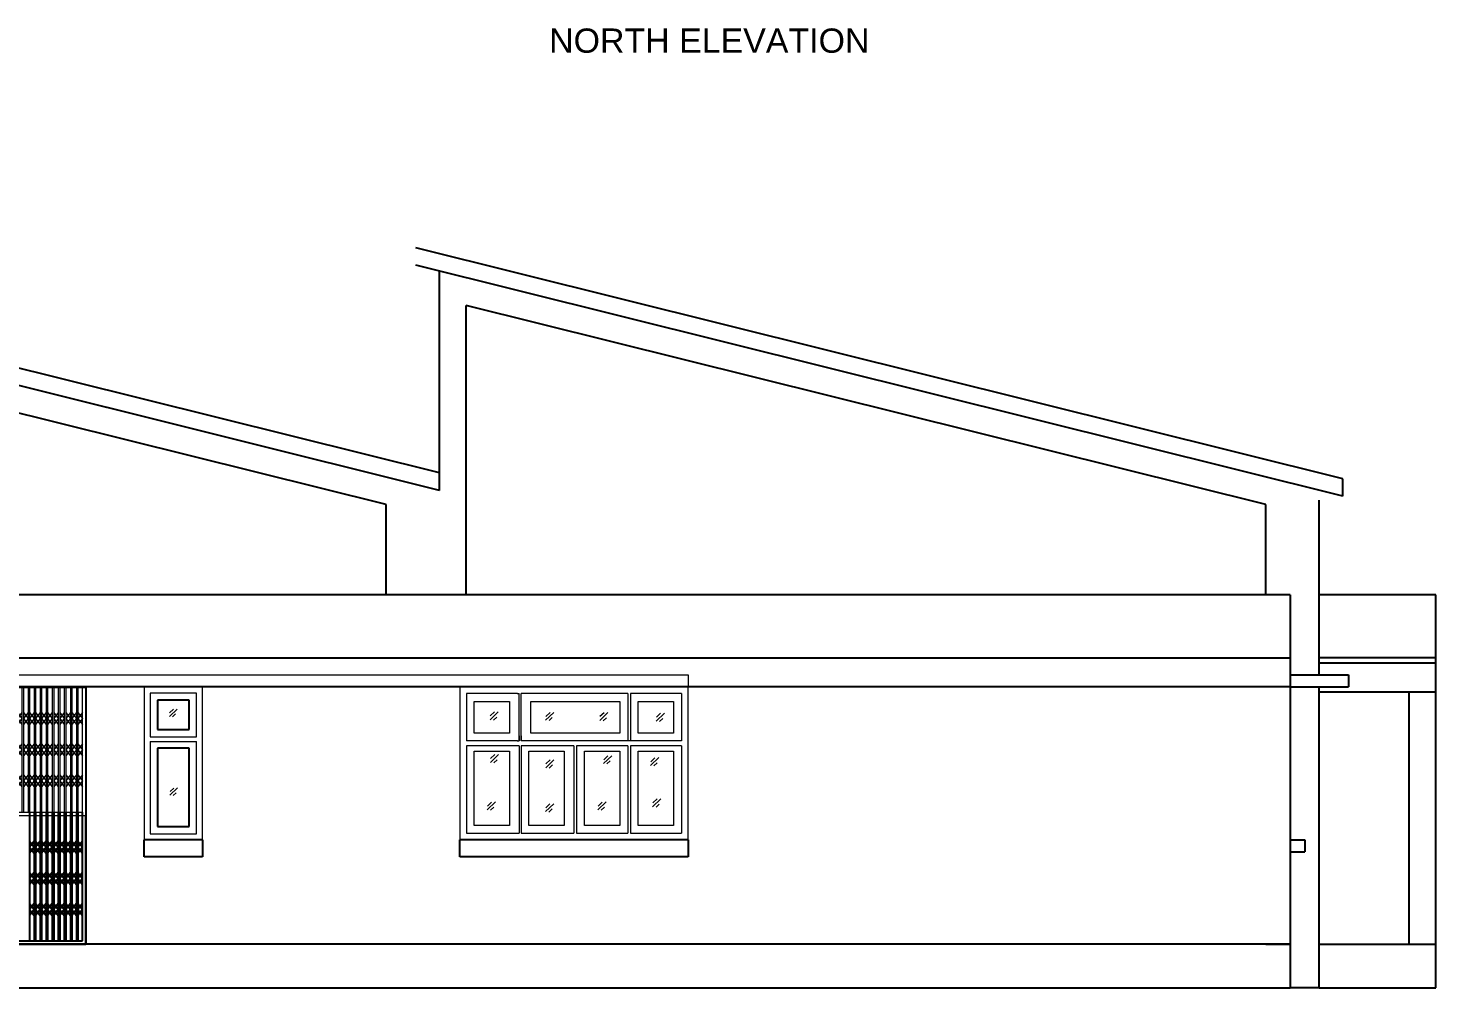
# Model space of a CAD drawing. Header units: inches. Extents: x -6800 to 96653, y -25814 to 17379.
# Drawn here: x 21200 to 21779, y -12148 to -11752 of the extents above; entities that cross this region are included whole.
import ezdxf

# ---------------------------------------------------------------- set-up
doc = ezdxf.new("R2010")
doc.units = ezdxf.units.IN
doc.header["$MEASUREMENT"] = 0
for name, color, linetype, lineweight in [('chajja elev', 4, 'Continuous', 20), ('Door', 20, 'Continuous', 20), ('furniture', 44, 'Continuous', 15), ('NETMANH', 26, 'Continuous', 15)]:
    doc.layers.add(name, color=color, linetype=linetype, lineweight=lineweight)
doc.styles.get("Standard").update_dxf_attribs({"font": 'arial.ttf'})

# ---------------------------------------------------------------- blocks, each defined once
blk = doc.blocks.new('md-cuasat2200x3000')
for p, q in [((0, 2200), (3000, 2200)), ((0, 0), (0, 2200)), ((3000, 2200), (3000, 0)), ((60, 2140), (2940, 2140)), ((60, 0), (60, 2140)), ((139, 0), (139, 2140)), ((164, 0), (164, 2140)), ((242, 0), (242, 2140)), ((267, 0), (267, 2140)), ((346, 0), (346, 2140)), ((371, 0), (371, 2140)), ((450, 0), (450, 2140)), ((475, 0), (475, 2140)), ((553, 0), (553, 2140)), ((578, 0), (578, 2140)), ((657, 0), (657, 2140)), ((682, 0), (682, 2140)), ((761, 0), (761, 2140)), ((786, 0), (786, 2140)), ((864, 0), (864, 2140)), ((889, 0), (889, 2140)), ((968, 0), (968, 2140)), ((993, 0), (993, 2140)), ((1072, 0), (1072, 2140)), ((1097, 0), (1097, 2140)), ((1175, 0), (1175, 2140)), ((1200, 0), (1200, 2140)), ((1279, 0), (1279, 2140)), ((1304, 0), (1304, 2140)), ((1382, 0), (1382, 2140)), ((1408, 0), (1408, 2140)), ((1408, 0), (1408, 2140)), ((1488, 0), (1488, 2140)), ((1500, 0), (1500, 2140)), ((1512, 0), (1512, 2140)), ((1592, 0), (1592, 2140)), ((1618, 0), (1618, 2140)), ((1696, 0), (1696, 2140)), ((1721, 0), (1721, 2140)), ((1800, 0), (1800, 2140)), ((1825, 0), (1825, 2140)), ((1903, 0), (1903, 2140)), ((1928, 0), (1928, 2140)), ((2007, 0), (2007, 2140)), ((2032, 0), (2032, 2140)), ((2111, 0), (2111, 2140)), ((2136, 0), (2136, 2140)), ((2214, 0), (2214, 2140)), ((2239, 0), (2239, 2140)), ((2318, 0), (2318, 2140)), ((2343, 0), (2343, 2140)), ((2422, 0), (2422, 2140)), ((2447, 0), (2447, 2140)), ((2525, 0), (2525, 2140)), ((2550, 0), (2550, 2140)), ((2629, 0), (2629, 2140)), ((2654, 0), (2654, 2140)), ((2733, 0), (2733, 2140)), ((2758, 0), (2758, 2140)), ((2836, 0), (2836, 2140)), ((2861, 0), (2861, 2140)), ((2940, 2140), (2940, 0)), ((0, 0), (3000, 0)), ((3000, 0), (0, 0)), ((2940, 0), (60, 0))]:
    blk.add_line(p, q)
at = {"layer": 'NETMANH'}
for p, q in [((139, 1605), (60, 1709)), ((60, 1605), (139, 1709)), ((242, 1605), (164, 1709)), ((164, 1605), (242, 1709)), ((346, 1605), (267, 1709)), ((267, 1605), (346, 1709)), ((450, 1605), (371, 1709)), ((371, 1605), (450, 1709)), ((553, 1605), (475, 1709)), ((475, 1605), (553, 1709)), ((657, 1605), (578, 1709)), ((578, 1605), (657, 1709)), ((761, 1605), (682, 1709)), ((682, 1605), (761, 1709)), ((864, 1605), (786, 1709)), ((786, 1605), (864, 1709)), ((968, 1605), (889, 1709)), ((889, 1605), (968, 1709)), ((1072, 1605), (993, 1709)), ((993, 1605), (1072, 1709)), ((1175, 1605), (1097, 1709)), ((1097, 1605), (1175, 1709)), ((1279, 1605), (1200, 1709)), ((1200, 1605), (1279, 1709)), ((1382, 1605), (1304, 1709)), ((1304, 1605), (1382, 1709)), ((1618, 1605), (1696, 1709)), ((1696, 1605), (1618, 1709)), ((1721, 1605), (1800, 1709)), ((1800, 1605), (1721, 1709)), ((1825, 1605), (1903, 1709)), ((1903, 1605), (1825, 1709)), ((1928, 1605), (2007, 1709)), ((2007, 1605), (1928, 1709)), ((2032, 1605), (2111, 1709)), ((2111, 1605), (2032, 1709)), ((2136, 1605), (2214, 1709)), ((2214, 1605), (2136, 1709)), ((2239, 1605), (2318, 1709)), ((2318, 1605), (2239, 1709)), ((2343, 1605), (2422, 1709)), ((2422, 1605), (2343, 1709)), ((2447, 1605), (2525, 1709)), ((2525, 1605), (2447, 1709)), ((2550, 1605), (2629, 1709)), ((2629, 1605), (2550, 1709)), ((2654, 1605), (2733, 1709)), ((2733, 1605), (2654, 1709)), ((2758, 1605), (2836, 1709)), ((2836, 1605), (2758, 1709)), ((2861, 1605), (2940, 1709)), ((2940, 1605), (2861, 1709)), ((139, 1501), (60, 1605)), ((60, 1501), (139, 1605)), ((242, 1501), (164, 1605)), ((164, 1501), (242, 1605)), ((346, 1501), (267, 1605)), ((267, 1501), (346, 1605)), ((450, 1501), (371, 1605)), ((371, 1501), (450, 1605)), ((553, 1501), (475, 1605)), ((475, 1501), (553, 1605)), ((657, 1501), (578, 1605)), ((578, 1501), (657, 1605)), ((761, 1501), (682, 1605)), ((682, 1501), (761, 1605)), ((864, 1501), (786, 1605)), ((786, 1501), (864, 1605)), ((968, 1501), (889, 1605)), ((889, 1501), (968, 1605)), ((1072, 1501), (993, 1605)), ((993, 1501), (1072, 1605)), ((1175, 1501), (1097, 1605)), ((1097, 1501), (1175, 1605)), ((1279, 1501), (1200, 1605)), ((1200, 1501), (1279, 1605)), ((1382, 1501), (1304, 1605)), ((1304, 1501), (1382, 1605)), ((1408, 1631), (1408, 1579)), ((1488, 1631), (1408, 1631)), ((1408, 1579), (1488, 1579)), ((1488, 1579), (1488, 1631)), ((1512, 1631), (1592, 1631)), ((1512, 1579), (1512, 1631)), ((1592, 1579), (1512, 1579)), ((1592, 1631), (1592, 1579)), ((1618, 1501), (1696, 1605)), ((1696, 1501), (1618, 1605)), ((1721, 1501), (1800, 1605)), ((1800, 1501), (1721, 1605)), ((1825, 1501), (1903, 1605)), ((1903, 1501), (1825, 1605)), ((1928, 1501), (2007, 1605)), ((2007, 1501), (1928, 1605)), ((2032, 1501), (2111, 1605)), ((2111, 1501), (2032, 1605)), ((2136, 1501), (2214, 1605)), ((2214, 1501), (2136, 1605)), ((2239, 1501), (2318, 1605)), ((2318, 1501), (2239, 1605)), ((2343, 1501), (2422, 1605)), ((2422, 1501), (2343, 1605)), ((2447, 1501), (2525, 1605)), ((2525, 1501), (2447, 1605)), ((2550, 1501), (2629, 1605)), ((2629, 1501), (2550, 1605)), ((2654, 1501), (2733, 1605)), ((2733, 1501), (2654, 1605)), ((2758, 1501), (2836, 1605)), ((2836, 1501), (2758, 1605)), ((2861, 1501), (2940, 1605)), ((2940, 1501), (2861, 1605)), ((139, 1070), (60, 1174)), ((60, 1070), (139, 1174)), ((139, 966), (60, 1070)), ((60, 966), (139, 1070)), ((242, 1070), (164, 1174)), ((164, 1070), (242, 1174)), ((242, 966), (164, 1070)), ((164, 966), (242, 1070)), ((346, 1070), (267, 1174)), ((267, 1070), (346, 1174)), ((346, 966), (267, 1070)), ((267, 966), (346, 1070)), ((450, 1070), (371, 1174)), ((371, 1070), (450, 1174)), ((450, 966), (371, 1070)), ((371, 966), (450, 1070)), ((553, 1070), (475, 1174)), ((475, 1070), (553, 1174)), ((553, 966), (475, 1070)), ((475, 966), (553, 1070)), ((657, 1070), (578, 1174)), ((578, 1070), (657, 1174)), ((657, 966), (578, 1070)), ((578, 966), (657, 1070)), ((761, 1070), (682, 1174)), ((682, 1070), (761, 1174)), ((761, 966), (682, 1070)), ((682, 966), (761, 1070)), ((864, 1070), (786, 1174)), ((786, 1070), (864, 1174)), ((864, 966), (786, 1070)), ((786, 966), (864, 1070)), ((968, 1070), (889, 1174)), ((889, 1070), (968, 1174)), ((968, 966), (889, 1070)), ((889, 966), (968, 1070)), ((1072, 1070), (993, 1174)), ((993, 1070), (1072, 1174)), ((1072, 966), (993, 1070)), ((993, 966), (1072, 1070)), ((1175, 1070), (1097, 1174)), ((1097, 1070), (1175, 1174)), ((1175, 966), (1097, 1070)), ((1097, 966), (1175, 1070)), ((1279, 1070), (1200, 1174)), ((1200, 1070), (1279, 1174)), ((1279, 966), (1200, 1070)), ((1200, 966), (1279, 1070)), ((1382, 1070), (1304, 1174)), ((1304, 1070), (1382, 1174)), ((1382, 966), (1304, 1070)), ((1304, 966), (1382, 1070)), ((1408, 1096), (1408, 1044)), ((1488, 1096), (1408, 1096)), ((1408, 1044), (1488, 1044)), ((1488, 1044), (1488, 1096)), ((1512, 1096), (1592, 1096)), ((1512, 1044), (1512, 1096)), ((1592, 1044), (1512, 1044)), ((1592, 1096), (1592, 1044)), ((1618, 1070), (1696, 1174)), ((1696, 1070), (1618, 1174)), ((1618, 966), (1696, 1070)), ((1696, 966), (1618, 1070)), ((1721, 1070), (1800, 1174)), ((1800, 1070), (1721, 1174)), ((1721, 966), (1800, 1070)), ((1800, 966), (1721, 1070)), ((1825, 1070), (1903, 1174)), ((1903, 1070), (1825, 1174)), ((1825, 966), (1903, 1070)), ((1903, 966), (1825, 1070)), ((1928, 1070), (2007, 1174)), ((2007, 1070), (1928, 1174)), ((1928, 966), (2007, 1070)), ((2007, 966), (1928, 1070)), ((2032, 1070), (2111, 1174)), ((2111, 1070), (2032, 1174)), ((2032, 966), (2111, 1070)), ((2111, 966), (2032, 1070)), ((2136, 1070), (2214, 1174)), ((2214, 1070), (2136, 1174)), ((2136, 966), (2214, 1070)), ((2214, 966), (2136, 1070)), ((2239, 1070), (2318, 1174)), ((2318, 1070), (2239, 1174)), ((2239, 966), (2318, 1070)), ((2318, 966), (2239, 1070)), ((2343, 1070), (2422, 1174)), ((2422, 1070), (2343, 1174)), ((2343, 966), (2422, 1070)), ((2422, 966), (2343, 1070)), ((2447, 1070), (2525, 1174)), ((2525, 1070), (2447, 1174)), ((2447, 966), (2525, 1070)), ((2525, 966), (2447, 1070)), ((2550, 1070), (2629, 1174)), ((2629, 1070), (2550, 1174)), ((2550, 966), (2629, 1070)), ((2629, 966), (2550, 1070)), ((2654, 1070), (2733, 1174)), ((2733, 1070), (2654, 1174)), ((2654, 966), (2733, 1070)), ((2733, 966), (2654, 1070)), ((2758, 1070), (2836, 1174)), ((2836, 1070), (2758, 1174)), ((2758, 966), (2836, 1070)), ((2836, 966), (2758, 1070)), ((2861, 1070), (2940, 1174)), ((2940, 1070), (2861, 1174)), ((2861, 966), (2940, 1070)), ((2940, 966), (2861, 1070)), ((139, 535), (60, 639)), ((60, 535), (139, 639)), ((139, 431), (60, 535)), ((60, 431), (139, 535)), ((242, 535), (164, 639)), ((164, 535), (242, 639)), ((242, 431), (164, 535)), ((164, 431), (242, 535)), ((346, 535), (267, 639)), ((267, 535), (346, 639)), ((346, 431), (267, 535)), ((267, 431), (346, 535)), ((450, 535), (371, 639)), ((371, 535), (450, 639)), ((450, 431), (371, 535)), ((371, 431), (450, 535)), ((553, 535), (475, 639)), ((475, 535), (553, 639)), ((553, 431), (475, 535)), ((475, 431), (553, 535)), ((657, 535), (578, 639)), ((578, 535), (657, 639)), ((657, 431), (578, 535)), ((578, 431), (657, 535)), ((761, 535), (682, 639)), ((682, 535), (761, 639)), ((761, 431), (682, 535)), ((682, 431), (761, 535)), ((864, 535), (786, 639)), ((786, 535), (864, 639)), ((864, 431), (786, 535)), ((786, 431), (864, 535)), ((968, 535), (889, 639)), ((889, 535), (968, 639)), ((968, 431), (889, 535)), ((889, 431), (968, 535)), ((1072, 535), (993, 639)), ((993, 535), (1072, 639)), ((1072, 431), (993, 535)), ((993, 431), (1072, 535)), ((1175, 535), (1097, 639)), ((1097, 535), (1175, 639)), ((1175, 431), (1097, 535)), ((1097, 431), (1175, 535)), ((1279, 535), (1200, 639)), ((1200, 535), (1279, 639)), ((1279, 431), (1200, 535)), ((1200, 431), (1279, 535)), ((1382, 535), (1304, 639)), ((1304, 535), (1382, 639)), ((1382, 431), (1304, 535)), ((1304, 431), (1382, 535)), ((1408, 561), (1408, 509)), ((1488, 561), (1408, 561)), ((1408, 509), (1488, 509)), ((1488, 509), (1488, 561)), ((1512, 561), (1592, 561)), ((1512, 509), (1512, 561)), ((1592, 509), (1512, 509)), ((1592, 561), (1592, 509)), ((1618, 535), (1696, 639)), ((1696, 535), (1618, 639)), ((1618, 431), (1696, 535)), ((1696, 431), (1618, 535)), ((1721, 535), (1800, 639)), ((1800, 535), (1721, 639)), ((1721, 431), (1800, 535)), ((1800, 431), (1721, 535)), ((1825, 535), (1903, 639)), ((1903, 535), (1825, 639)), ((1825, 431), (1903, 535)), ((1903, 431), (1825, 535)), ((1928, 535), (2007, 639)), ((2007, 535), (1928, 639)), ((1928, 431), (2007, 535)), ((2007, 431), (1928, 535)), ((2032, 535), (2111, 639)), ((2111, 535), (2032, 639)), ((2032, 431), (2111, 535)), ((2111, 431), (2032, 535)), ((2136, 535), (2214, 639)), ((2214, 535), (2136, 639)), ((2136, 431), (2214, 535)), ((2214, 431), (2136, 535)), ((2239, 535), (2318, 639)), ((2318, 535), (2239, 639)), ((2239, 431), (2318, 535)), ((2318, 431), (2239, 535)), ((2343, 535), (2422, 639)), ((2422, 535), (2343, 639)), ((2343, 431), (2422, 535)), ((2422, 431), (2343, 535)), ((2447, 535), (2525, 639)), ((2525, 535), (2447, 639)), ((2447, 431), (2525, 535)), ((2525, 431), (2447, 535)), ((2550, 535), (2629, 639)), ((2629, 535), (2550, 639)), ((2550, 431), (2629, 535)), ((2629, 431), (2550, 535)), ((2654, 535), (2733, 639)), ((2733, 535), (2654, 639)), ((2654, 431), (2733, 535)), ((2733, 431), (2654, 535)), ((2758, 535), (2836, 639)), ((2836, 535), (2758, 639)), ((2758, 431), (2836, 535)), ((2836, 431), (2758, 535)), ((2861, 535), (2940, 639)), ((2940, 535), (2861, 639)), ((2861, 431), (2940, 535)), ((2940, 431), (2861, 535))]:
    blk.add_line(p, q, dxfattribs=at)

msp = doc.modelspace()

# ---------------------------------------------------------------- linework, layer by layer
at = {"lineweight": 25, "transparency": 33554623}
for p, q in [((21369.08, -11935.51), (20996.97, -11842.73)), ((21741.11, -11937.93), (21359.3, -11842.73)), ((21369.08, -11942.72), (20996.97, -11849.95)), ((21741.11, -11945.14), (21359.3, -11849.95)), ((21369.08, -11942.72), (21369.08, -11852.38)), ((21347.08, -11948.58), (21017.74, -11866.46)), ((21380.08, -11985.72), (21380.08, -11866.46)), ((21709.41, -11948.58), (21380.08, -11866.46)), ((21741.11, -11945.14), (21741.11, -11937.93)), ((21347.08, -11985.72), (21347.08, -11948.58)), ((21709.41, -11985.72), (21709.41, -11948.58)), ((21731.41, -12018.72), (21731.41, -11946.72)), ((21731.41, -12147.72), (21731.41, -12023.72))]:
    msp.add_line(p, q, dxfattribs=at)
at = {"lineweight": 25}
for p, q in [((21719.41, -11985.72), (20644.41, -11985.72)), ((21719.41, -11985.72), (21719.41, -12129.72)), ((20644.41, -12011.72), (21719.41, -12011.72)), ((20644.41, -12011.72), (21719.41, -12011.72)), ((21719.41, -12023.72), (20644.41, -12023.72)), ((21271.41, -12093.72), (21247.41, -12093.72)), ((21271.41, -12093.72), (21247.41, -12093.72)), ((21471.41, -12093.72), (21377.41, -12093.72)), ((21719.41, -12129.72), (20666.41, -12129.72)), ((21719.41, -12129.72), (21719.41, -12147.72)), ((20644.41, -12147.72), (21719.41, -12147.72)), ((21731.41, -12147.72), (21719.41, -12147.72))]:
    msp.add_line(p, q, dxfattribs=at)
at = {"lineweight": 25, "transparency": 33554559}
for p, q in [((21779.41, -11985.72), (21731.41, -11985.72)), ((21779.41, -12011.72), (21779.41, -11985.72)), ((21779.41, -12011.72), (21731.41, -12011.72)), ((21779.41, -12025.72), (21779.41, -12011.72)), ((21731.41, -12013.72), (21779.41, -12013.72)), ((21731.41, -12025.72), (21779.41, -12025.72)), ((21768.41, -12129.72), (21768.41, -12025.72)), ((21779.41, -12129.72), (21779.41, -12025.72)), ((21731.41, -12129.72), (21779.41, -12129.72)), ((21779.41, -12147.72), (21779.41, -12129.72)), ((21731.41, -12147.72), (21779.41, -12147.72))]:
    msp.add_line(p, q, dxfattribs=at)
at = {"lineweight": 25, "transparency": 33554661}
for p, q in [((21719.41, -12018.72), (21743.41, -12018.72)), ((21743.41, -12018.72), (21743.41, -12023.72)), ((21719.41, -12023.72), (21743.41, -12023.72)), ((21719.41, -12086.72), (21725.41, -12086.72)), ((21725.41, -12086.72), (21725.41, -12091.72)), ((21719.41, -12091.72), (21725.41, -12091.72))]:
    msp.add_line(p, q, dxfattribs=at)
at = {"lineweight": 25, "transparency": 33554687}
for p, q in [((21265.91, -12029.22), (21252.91, -12029.22)), ((21252.91, -12029.22), (21252.91, -12041.22)), ((21265.91, -12041.22), (21265.91, -12029.22)), ((21252.91, -12041.22), (21265.91, -12041.22)), ((21265.91, -12048.93), (21252.91, -12048.93)), ((21252.91, -12048.93), (21252.91, -12081.22)), ((21265.91, -12081.22), (21265.91, -12048.93)), ((21252.91, -12081.22), (21265.91, -12081.22)), ((21247.41, -12093.72), (21247.41, -12086.72)), ((21271.41, -12086.72), (21247.41, -12086.72)), ((21271.41, -12086.72), (21271.41, -12093.72)), ((21377.41, -12093.72), (21377.41, -12086.72)), ((21471.41, -12086.72), (21377.41, -12086.72)), ((21471.41, -12086.72), (21471.41, -12093.72))]:
    msp.add_line(p, q, dxfattribs=at)
at = {"lineweight": 25, "transparency": 33554648}
msp.add_line((21709.41, -12129.72), (21719.41, -12129.72), dxfattribs=at)
at = {"layer": 'chajja elev'}
for p, q in [((20904.62, -12018.72), (21471.41, -12018.72)), ((21471.41, -12018.72), (21471.41, -12023.72)), ((21471.41, -12023.72), (20904.62, -12023.72))]:
    msp.add_line(p, q, dxfattribs=at)
at = {"layer": 'Door', "lineweight": 25, "extrusion": (-2.49876e-18, -1.22439e-16, -1)}
for p, q in [((21200.18, -12075.28), (21200.18, -12128.28)), ((21202.07, -12075.28), (21202.07, -12128.28)), ((21202.67, -12075.28), (21202.67, -12128.28)), ((21204.56, -12075.28), (21204.56, -12128.28)), ((21205.16, -12075.28), (21205.16, -12128.28)), ((21207.04, -12075.28), (21207.04, -12128.28)), ((21207.64, -12075.28), (21207.64, -12128.28)), ((21209.53, -12075.28), (21209.53, -12128.28)), ((21210.13, -12075.28), (21210.13, -12128.28)), ((21212.02, -12075.28), (21212.02, -12128.28)), ((21212.62, -12075.28), (21212.62, -12128.28)), ((21214.51, -12075.28), (21214.51, -12128.28)), ((21215.11, -12075.28), (21215.11, -12128.28)), ((21217, -12075.28), (21217, -12128.28)), ((21217.6, -12075.28), (21217.6, -12128.28)), ((21219.48, -12075.28), (21219.48, -12128.28)), ((21220.08, -12075.28), (21220.08, -12128.28)), ((21221.97, -12128.28), (21221.97, -12075.28)), ((21223.41, -12129.72), (21223.41, -12076.92)), ((21200.18, -12087.28), (21202.07, -12089.76)), ((21202.07, -12087.28), (21200.18, -12089.76)), ((21202.67, -12087.28), (21204.56, -12089.76)), ((21204.56, -12087.28), (21202.67, -12089.76)), ((21205.16, -12087.28), (21207.04, -12089.76)), ((21207.04, -12087.28), (21205.16, -12089.76)), ((21207.64, -12087.28), (21209.53, -12089.76)), ((21209.53, -12087.28), (21207.64, -12089.76)), ((21210.13, -12087.28), (21212.02, -12089.76)), ((21212.02, -12087.28), (21210.13, -12089.76)), ((21212.62, -12087.28), (21214.51, -12089.76)), ((21214.51, -12087.28), (21212.62, -12089.76)), ((21215.11, -12087.28), (21217, -12089.76)), ((21217, -12087.28), (21215.11, -12089.76)), ((21217.6, -12087.28), (21219.48, -12089.76)), ((21219.48, -12087.28), (21217.6, -12089.76)), ((21220.08, -12087.28), (21221.97, -12089.76)), ((21221.97, -12087.28), (21220.08, -12089.76)), ((21200.18, -12089.76), (21202.07, -12092.25)), ((21202.07, -12089.76), (21200.18, -12092.25)), ((21202.67, -12089.76), (21204.56, -12092.25)), ((21204.56, -12089.76), (21202.67, -12092.25)), ((21205.16, -12089.76), (21207.04, -12092.25)), ((21207.04, -12089.76), (21205.16, -12092.25)), ((21207.64, -12089.76), (21209.53, -12092.25)), ((21209.53, -12089.76), (21207.64, -12092.25)), ((21210.13, -12089.76), (21212.02, -12092.25)), ((21212.02, -12089.76), (21210.13, -12092.25)), ((21212.62, -12089.76), (21214.51, -12092.25)), ((21214.51, -12089.76), (21212.62, -12092.25)), ((21215.11, -12089.76), (21217, -12092.25)), ((21217, -12089.76), (21215.11, -12092.25)), ((21217.6, -12089.76), (21219.48, -12092.25)), ((21219.48, -12089.76), (21217.6, -12092.25)), ((21220.08, -12089.76), (21221.97, -12092.25)), ((21221.97, -12089.76), (21220.08, -12092.25)), ((21200.18, -12100.12), (21202.07, -12102.6)), ((21202.07, -12100.12), (21200.18, -12102.6)), ((21202.67, -12100.12), (21204.56, -12102.6)), ((21204.56, -12100.12), (21202.67, -12102.6)), ((21205.16, -12100.12), (21207.04, -12102.6)), ((21207.04, -12100.12), (21205.16, -12102.6)), ((21207.64, -12100.12), (21209.53, -12102.6)), ((21209.53, -12100.12), (21207.64, -12102.6)), ((21210.13, -12100.12), (21212.02, -12102.6)), ((21212.02, -12100.12), (21210.13, -12102.6)), ((21212.62, -12100.12), (21214.51, -12102.6)), ((21214.51, -12100.12), (21212.62, -12102.6)), ((21215.11, -12100.12), (21217, -12102.6)), ((21217, -12100.12), (21215.11, -12102.6)), ((21217.6, -12100.12), (21219.48, -12102.6)), ((21219.48, -12100.12), (21217.6, -12102.6)), ((21220.08, -12100.12), (21221.97, -12102.6)), ((21221.97, -12100.12), (21220.08, -12102.6)), ((21200.18, -12102.6), (21202.07, -12105.09)), ((21202.07, -12102.6), (21200.18, -12105.09)), ((21202.67, -12102.6), (21204.56, -12105.09)), ((21204.56, -12102.6), (21202.67, -12105.09)), ((21205.16, -12102.6), (21207.04, -12105.09)), ((21207.04, -12102.6), (21205.16, -12105.09)), ((21207.64, -12102.6), (21209.53, -12105.09)), ((21209.53, -12102.6), (21207.64, -12105.09)), ((21210.13, -12102.6), (21212.02, -12105.09)), ((21212.02, -12102.6), (21210.13, -12105.09)), ((21212.62, -12102.6), (21214.51, -12105.09)), ((21214.51, -12102.6), (21212.62, -12105.09)), ((21215.11, -12102.6), (21217, -12105.09)), ((21217, -12102.6), (21215.11, -12105.09)), ((21217.6, -12102.6), (21219.48, -12105.09)), ((21219.48, -12102.6), (21217.6, -12105.09)), ((21220.08, -12102.6), (21221.97, -12105.09)), ((21221.97, -12102.6), (21220.08, -12105.09)), ((21200.18, -12112.96), (21202.07, -12115.44)), ((21202.07, -12112.96), (21200.18, -12115.44)), ((21200.18, -12115.44), (21202.07, -12117.93)), ((21202.07, -12115.44), (21200.18, -12117.93)), ((21202.67, -12112.96), (21204.56, -12115.44)), ((21204.56, -12112.96), (21202.67, -12115.44)), ((21202.67, -12115.44), (21204.56, -12117.93)), ((21204.56, -12115.44), (21202.67, -12117.93)), ((21205.16, -12112.96), (21207.04, -12115.44)), ((21207.04, -12112.96), (21205.16, -12115.44)), ((21205.16, -12115.44), (21207.04, -12117.93)), ((21207.04, -12115.44), (21205.16, -12117.93)), ((21207.64, -12112.96), (21209.53, -12115.44)), ((21209.53, -12112.96), (21207.64, -12115.44)), ((21207.64, -12115.44), (21209.53, -12117.93)), ((21209.53, -12115.44), (21207.64, -12117.93)), ((21210.13, -12112.96), (21212.02, -12115.44)), ((21212.02, -12112.96), (21210.13, -12115.44)), ((21210.13, -12115.44), (21212.02, -12117.93)), ((21212.02, -12115.44), (21210.13, -12117.93)), ((21212.62, -12112.96), (21214.51, -12115.44)), ((21214.51, -12112.96), (21212.62, -12115.44)), ((21212.62, -12115.44), (21214.51, -12117.93)), ((21214.51, -12115.44), (21212.62, -12117.93)), ((21215.11, -12112.96), (21217, -12115.44)), ((21217, -12112.96), (21215.11, -12115.44)), ((21215.11, -12115.44), (21217, -12117.93)), ((21217, -12115.44), (21215.11, -12117.93)), ((21217.6, -12112.96), (21219.48, -12115.44)), ((21219.48, -12112.96), (21217.6, -12115.44)), ((21217.6, -12115.44), (21219.48, -12117.93)), ((21219.48, -12115.44), (21217.6, -12117.93)), ((21220.08, -12112.96), (21221.97, -12115.44)), ((21221.97, -12112.96), (21220.08, -12115.44)), ((21220.08, -12115.44), (21221.97, -12117.93)), ((21221.97, -12115.44), (21220.08, -12117.93)), ((21152.85, -12128.28), (21221.97, -12128.28)), ((21151.41, -12129.72), (21223.41, -12129.72))]:
    msp.add_line(p, q, dxfattribs=at)
at = {"layer": 'Door', "lineweight": 25}
msp.add_lwpolyline([(21151.41, -12023.72), (21223.41, -12023.72), (21223.41, -12129.72), (21151.41, -12129.72)], close=True, dxfattribs=at)
at = {"layer": 'furniture', "transparency": 33554687}
for p, q in [((21271.41, -12023.72), (21247.41, -12023.72)), ((21247.41, -12023.72), (21247.41, -12086.72)), ((21271.41, -12023.72), (21247.41, -12023.72)), ((21271.41, -12086.72), (21271.41, -12023.72)), ((21377.41, -12023.72), (21377.41, -12086.72)), ((21471.41, -12023.72), (21377.41, -12023.72)), ((21471.41, -12086.72), (21471.41, -12023.72)), ((21268.91, -12026.22), (21249.91, -12026.22)), ((21249.91, -12026.22), (21249.91, -12044.22)), ((21268.91, -12044.22), (21268.91, -12026.22)), ((21401.18, -12026.44), (21380.12, -12026.44)), ((21380.12, -12026.44), (21380.12, -12045.98)), ((21383.38, -12029.69), (21397.93, -12029.69)), ((21383.38, -12042.72), (21383.38, -12029.69)), ((21397.93, -12029.69), (21397.93, -12042.72)), ((21401.07, -12026.44), (21401.8, -12026.44)), ((21401.8, -12045.98), (21401.8, -12026.44)), ((21402.62, -12045.98), (21402.62, -12026.44)), ((21403.35, -12026.44), (21402.62, -12026.44)), ((21423.33, -12026.44), (21403.35, -12026.44)), ((21446.55, -12026.44), (21403.35, -12026.44)), ((21406.61, -12029.69), (21443.3, -12029.69)), ((21406.61, -12042.72), (21406.61, -12029.69)), ((21445.47, -12026.44), (21425.5, -12026.44)), ((21446.55, -12026.44), (21425.5, -12026.44)), ((21443.3, -12029.69), (21443.3, -12042.72)), ((21446.55, -12026.44), (21446.55, -12045.98)), ((21467.61, -12026.44), (21447.64, -12026.44)), ((21447.64, -12026.44), (21447.64, -12045.98)), ((21468.7, -12026.44), (21447.64, -12026.44)), ((21447.64, -12026.44), (21447.64, -12045.98)), ((21450.9, -12029.69), (21465.44, -12029.69)), ((21450.9, -12042.72), (21450.9, -12029.69)), ((21465.44, -12029.69), (21465.44, -12042.72)), ((21468.7, -12026.44), (21468.7, -12045.98)), ((21260.93, -12032.84), (21257.79, -12035.85)), ((21259.46, -12032.87), (21257.88, -12034.37)), ((21260.33, -12034.8), (21259.1, -12035.98)), ((21393.27, -12033.99), (21389.86, -12037.25)), ((21391.67, -12034.02), (21389.96, -12035.65)), ((21392.62, -12036.11), (21391.28, -12037.39)), ((21416.16, -12034.19), (21412.75, -12037.46)), ((21414.56, -12034.23), (21412.85, -12035.86)), ((21415.51, -12036.32), (21414.17, -12037.6)), ((21438.43, -12034.29), (21435.02, -12037.55)), ((21436.83, -12034.32), (21435.12, -12035.95)), ((21437.78, -12036.41), (21436.44, -12037.69)), ((21461.7, -12034.53), (21458.29, -12037.79)), ((21460.1, -12034.56), (21458.39, -12036.19)), ((21461.04, -12036.65), (21459.7, -12037.93)), ((21249.91, -12044.22), (21268.91, -12044.22)), ((21249.91, -12046.22), (21249.91, -12084.22)), ((21249.91, -12046.22), (21268.91, -12046.22)), ((21268.91, -12084.22), (21268.91, -12046.22)), ((21380.12, -12043.85), (21380.12, -12045.98)), ((21401.18, -12045.98), (21380.12, -12045.98)), ((21401.8, -12047.98), (21380.12, -12047.98)), ((21380.12, -12047.98), (21380.12, -12084.01)), ((21397.93, -12042.72), (21383.38, -12042.72)), ((21401.07, -12045.98), (21401.8, -12045.98)), ((21401.8, -12043.85), (21401.8, -12045.98)), ((21401.8, -12047.98), (21401.8, -12084.01)), ((21402.62, -12043.85), (21402.62, -12045.98)), ((21403.35, -12045.98), (21402.62, -12045.98)), ((21402.62, -12047.98), (21402.62, -12084.01)), ((21424.41, -12047.98), (21402.62, -12047.98)), ((21423.33, -12045.98), (21403.35, -12045.98)), ((21424.41, -12045.98), (21403.35, -12045.98)), ((21443.3, -12042.72), (21406.61, -12042.72)), ((21446.55, -12045.98), (21424.41, -12045.98)), ((21424.41, -12047.98), (21424.41, -12084.01)), ((21445.47, -12045.98), (21425.5, -12045.98)), ((21425.5, -12047.98), (21425.5, -12084.01)), ((21425.5, -12047.98), (21425.5, -12084.01)), ((21446.55, -12047.98), (21425.5, -12047.98)), ((21468.7, -12045.98), (21446.55, -12045.98)), ((21446.55, -12047.98), (21446.55, -12084.01)), ((21467.61, -12045.98), (21447.64, -12045.98)), ((21447.64, -12047.98), (21447.64, -12084.01)), ((21447.64, -12047.98), (21447.64, -12084.01)), ((21468.7, -12047.98), (21447.64, -12047.98)), ((21465.44, -12042.72), (21450.9, -12042.72)), ((21468.7, -12047.98), (21468.7, -12084.01)), ((21383.38, -12050.22), (21397.93, -12050.22)), ((21383.38, -12080.75), (21383.38, -12050.22)), ((21393.4, -12051.58), (21389.99, -12054.84)), ((21391.8, -12051.61), (21390.09, -12053.24)), ((21392.74, -12053.7), (21391.41, -12054.98)), ((21397.93, -12050.22), (21397.93, -12080.75)), ((21405.88, -12050.22), (21420.43, -12050.22)), ((21405.88, -12080.75), (21405.88, -12050.22)), ((21416.19, -12053.76), (21412.77, -12057.02)), ((21414.58, -12053.79), (21412.88, -12055.42)), ((21420.43, -12050.22), (21420.43, -12080.75)), ((21428.75, -12050.22), (21443.3, -12050.22)), ((21428.75, -12080.75), (21428.75, -12050.22)), ((21440.02, -12052.04), (21436.6, -12055.31)), ((21438.41, -12052.07), (21436.71, -12053.7)), ((21443.3, -12050.22), (21443.3, -12080.75)), ((21450.9, -12050.22), (21465.44, -12050.22)), ((21450.9, -12080.75), (21450.9, -12050.22)), ((21459.35, -12052.85), (21455.93, -12056.11)), ((21457.75, -12052.88), (21456.04, -12054.51)), ((21465.44, -12050.22), (21465.44, -12080.75)), ((21415.53, -12055.88), (21414.19, -12057.16)), ((21439.36, -12054.17), (21438.02, -12055.45)), ((21458.69, -12054.97), (21457.35, -12056.25)), ((21261.16, -12065.34), (21258.01, -12068.35)), ((21259.68, -12065.37), (21258.11, -12066.87)), ((21260.55, -12067.3), (21259.32, -12068.48)), ((21392.11, -12071.12), (21388.69, -12074.38)), ((21390.5, -12071.15), (21388.8, -12072.78)), ((21437.68, -12071.12), (21434.27, -12074.38)), ((21436.08, -12071.15), (21434.37, -12072.78)), ((21460.24, -12069.83), (21456.82, -12073.09)), ((21458.63, -12069.86), (21456.92, -12071.49)), ((21391.45, -12073.24), (21390.11, -12074.52)), ((21416.11, -12071.84), (21412.69, -12075.11)), ((21414.5, -12071.87), (21412.8, -12073.51)), ((21415.45, -12073.97), (21414.11, -12075.25)), ((21437.02, -12073.25), (21435.69, -12074.53)), ((21459.58, -12071.96), (21458.24, -12073.24)), ((21397.93, -12080.75), (21383.38, -12080.75)), ((21420.43, -12080.75), (21405.88, -12080.75)), ((21443.3, -12080.75), (21428.75, -12080.75)), ((21465.44, -12080.75), (21450.9, -12080.75)), ((21249.91, -12084.22), (21268.91, -12084.22)), ((21377.41, -12086.72), (21471.41, -12086.72)), ((21380.12, -12084.01), (21401.8, -12084.01)), ((21402.62, -12084.01), (21424.41, -12084.01)), ((21403.35, -12084.01), (21423.33, -12084.01)), ((21425.5, -12084.01), (21445.47, -12084.01)), ((21425.5, -12084.01), (21446.55, -12084.01)), ((21447.64, -12084.01), (21467.61, -12084.01)), ((21447.64, -12084.01), (21468.7, -12084.01))]:
    msp.add_line(p, q, dxfattribs=at)

# ---------------------------------------------------------------- block references
at = {"layer": 'Door', "lineweight": 25, "extrusion": (-2.49876e-18, -1.22439e-16, -1), "xscale": 0.02399999999999998, "yscale": 0.02399999999999998, "zscale": 0.02399999999999998, "rotation": 180.0000000000001}
msp.add_blockref('md-cuasat2200x3000', (-21151.41, -12023.92), dxfattribs=at)

# ---------------------------------------------------------------- texts
at = {"linetype": 'Continuous', "lineweight": 25}
msp.add_text('NORTH ELEVATION', height=10, dxfattribs=at).set_placement((21414.19, -11762.36))

doc.saveas('drawing.dxf')
